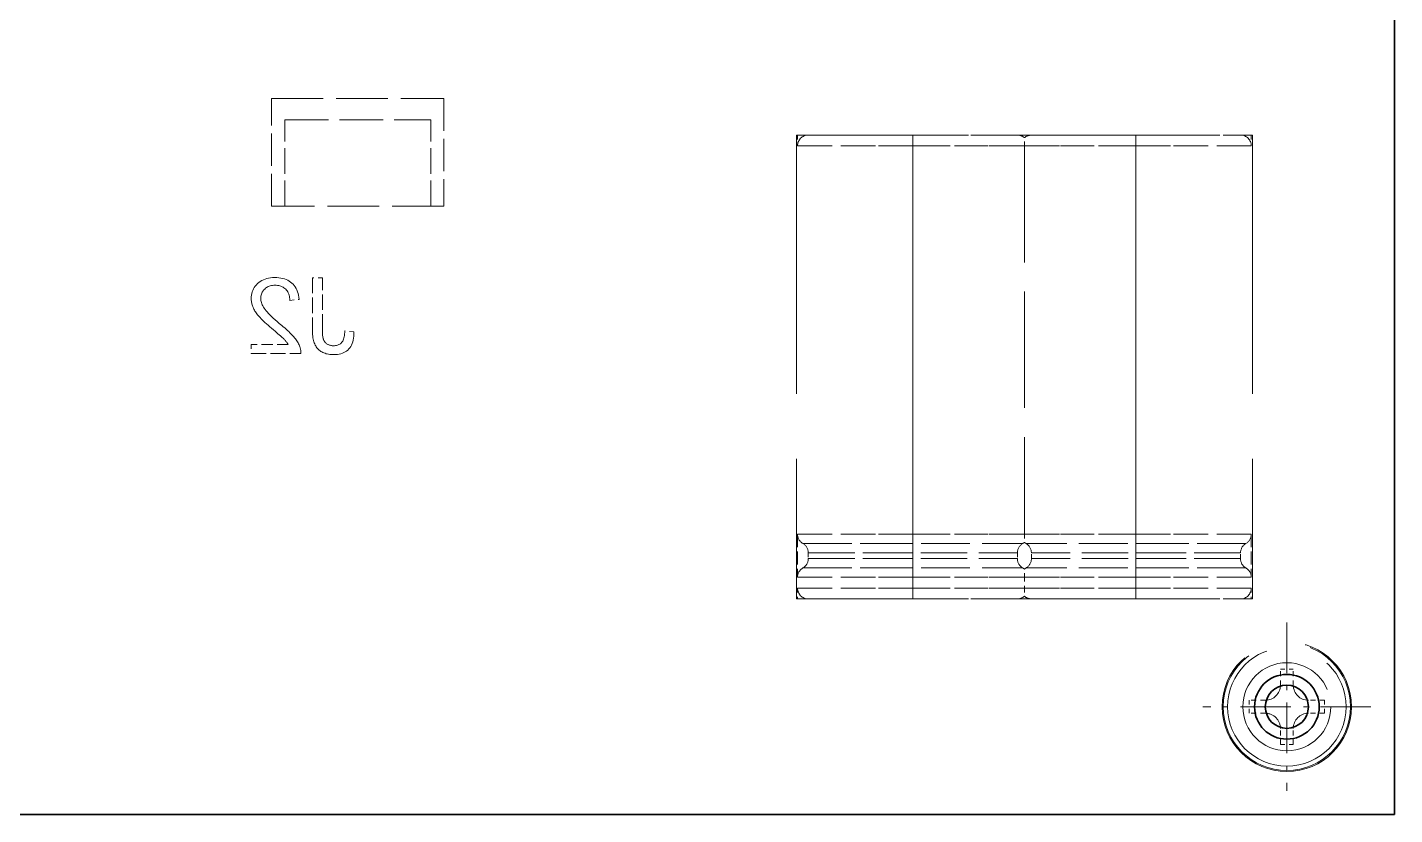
# Model space of a CAD drawing. Extents: x 23 to 417, y 3 to 294.
# Drawn here: x 279.12 to 310.83, y 100.44 to 118.68 of the extents above; entities that cross this region are included whole.
import ezdxf

# ---------------------------------------------------------------- set-up
doc = ezdxf.new("R2010")
doc.units = 0
doc.linetypes.add('DASHDOT', pattern=[18.5, 12, -3, 0.5, -3])
doc.linetypes.add('DASHED', pattern=[15, 12, -3])
doc.layers.get('0').update_dxf_attribs({"lineweight": 13})

# ---------------------------------------------------------------- blocks, each defined once
blk = doc.blocks.new('BLOCK3504')
at = {"color": 7, "linetype": 'DASHDOT', "lineweight": 13, "ltscale": 0.195}
for p, q in [((76, -41.3), (76, -49.1)), ((79.9, -45.2), (72.1, -45.2))]:
    blk.add_line(p, q, dxfattribs=at)
blk = doc.blocks.new('BLOCK3528')
at = {"color": 7, "lineweight": 35}
for q in [(81, 48.3), (-81, -50.2)]:
    blk.add_line((81, -50.2), q, dxfattribs=at)
at = {"color": 7, "linetype": 'DASHED', "lineweight": 13, "ltscale": 0.125}
for p, q in [((28.9, -22), (28.9, -17)), ((36.9, -17), (36.9, -22))]:
    blk.add_line(p, q, dxfattribs=at)
at = {"color": 7, "linetype": 'DASHED', "lineweight": 13, "ltscale": 0.2}
for p, q in [((28.9, -17), (36.9, -17)), ((36.9, -22), (28.9, -22))]:
    blk.add_line(p, q, dxfattribs=at)
at = {"color": 7, "linetype": 'DASHED', "lineweight": 13, "ltscale": 0.1}
for p, q in [((29.513, -22), (29.513, -18)), ((36.287, -22), (36.287, -18))]:
    blk.add_line(p, q, dxfattribs=at)
at = {"color": 7, "linetype": 'DASHED', "lineweight": 13, "ltscale": 0.169341}
blk.add_line((29.513, -18), (36.287, -18), dxfattribs=at)
at = {"color": 7, "linetype": 'DASHED', "lineweight": 13, "ltscale": 0.135}
for p, q in [((53.25, -18.7), (58.65, -18.7)), ((69, -18.7), (74.4, -18.7)), ((53.25, -40.2), (58.65, -40.2)), ((69, -40.2), (74.4, -40.2))]:
    blk.add_line(p, q, dxfattribs=at)
at = {"color": 7, "linetype": 'DASHED', "lineweight": 13}
for p, q in [((53.25, -18.7), (53.25, -40.2)), ((58.65, -40.2), (58.65, -18.7)), ((58.65, -40.2), (58.65, -18.7)), ((69, -40.2), (69, -18.7)), ((69, -40.2), (69, -18.7)), ((74.4, -18.7), (74.4, -40.2))]:
    blk.add_line(p, q, dxfattribs=at)
at = {"color": 7, "linetype": 'DASHED', "lineweight": 13, "ltscale": 0.0125}
for p, q in [((53.3, -18.7), (53.3, -19.2)), ((58.65, -19.2), (58.65, -18.7)), ((58.65, -19.2), (58.65, -18.7)), ((69, -19.2), (69, -18.7)), ((69, -19.2), (69, -18.7)), ((74.35, -18.7), (74.35, -19.2)), ((58.65, -39.7), (58.65, -39.2)), ((58.65, -39.7), (58.65, -39.2)), ((63.825, -39.2), (63.825, -39.7)), ((63.825, -39.2), (63.825, -39.7)), ((69, -39.7), (69, -39.2)), ((69, -39.7), (69, -39.2)), ((53.3, -39.7), (53.3, -40.2)), ((58.65, -40.2), (58.65, -39.7)), ((58.65, -40.2), (58.65, -39.7)), ((69, -40.2), (69, -39.7)), ((69, -40.2), (69, -39.7)), ((74.35, -39.7), (74.35, -40.2))]:
    blk.add_line(p, q, dxfattribs=at)
at = {"color": 7, "linetype": 'DASHED', "lineweight": 13, "ltscale": 0.06312}
for p, q in [((56.325, -18.7), (53.8, -18.7)), ((73.85, -18.7), (71.325, -18.7)), ((56.325, -40.2), (53.8, -40.2)), ((73.85, -40.2), (71.325, -40.2))]:
    blk.add_line(p, q, dxfattribs=at)
at = {"color": 7, "linetype": 'DASHED', "lineweight": 13, "ltscale": 0.17938}
for p, q in [((63.5, -18.7), (56.325, -18.7)), ((71.325, -18.7), (64.15, -18.7)), ((53.8, -38.066), (60.975, -38.066)), ((53.8, -38.334), (60.975, -38.334)), ((56.325, -38.066), (63.5, -38.066)), ((56.325, -38.334), (63.5, -38.334)), ((71.325, -38.066), (64.15, -38.066)), ((71.325, -38.334), (64.15, -38.334)), ((73.85, -38.066), (66.675, -38.066)), ((73.85, -38.334), (66.675, -38.334)), ((63.5, -40.2), (56.325, -40.2)), ((71.325, -40.2), (64.15, -40.2))]:
    blk.add_line(p, q, dxfattribs=at)
at = {"color": 7, "linetype": 'DASHED', "lineweight": 13, "ltscale": 0.25875}
for p, q in [((69, -18.7), (58.65, -18.7)), ((69, -40.2), (58.65, -40.2))]:
    blk.add_line(p, q, dxfattribs=at)
at = {"color": 7, "linetype": 'DASHED', "lineweight": 13, "ltscale": 0.009498}
for p, q in [((63.825, -19.2), (63.825, -18.82)), ((63.825, -37.2), (63.825, -37.58)), ((63.825, -39.2), (63.825, -38.82)), ((63.825, -39.7), (63.825, -40.08))]:
    blk.add_line(p, q, dxfattribs=at)
at = {"color": 7, "linetype": 'DASHED', "lineweight": 13, "ltscale": 0.13375}
for p, q in [((53.3, -19.2), (58.65, -19.2)), ((74.35, -19.2), (69, -19.2)), ((53.3, -37.2), (58.65, -37.2)), ((74.35, -37.2), (69, -37.2)), ((53.3, -39.2), (58.65, -39.2)), ((74.35, -39.2), (69, -39.2)), ((53.3, -39.7), (58.65, -39.7)), ((74.35, -39.7), (69, -39.7))]:
    blk.add_line(p, q, dxfattribs=at)
at = {"color": 7, "linetype": 'DASHED', "lineweight": 13, "ltscale": 0.064123}
for p, q in [((56.085, -19.2), (58.65, -19.2)), ((58.65, -19.2), (61.215, -19.2)), ((69, -19.2), (66.435, -19.2)), ((71.565, -19.2), (69, -19.2)), ((56.085, -37.2), (58.65, -37.2)), ((58.65, -37.2), (61.215, -37.2)), ((69, -37.2), (66.435, -37.2)), ((71.565, -37.2), (69, -37.2)), ((56.085, -39.2), (58.65, -39.2)), ((58.65, -39.2), (61.215, -39.2)), ((69, -39.2), (66.435, -39.2)), ((71.565, -39.2), (69, -39.2)), ((56.085, -39.7), (58.65, -39.7)), ((58.65, -39.7), (61.215, -39.7)), ((69, -39.7), (66.435, -39.7)), ((71.565, -39.7), (69, -39.7))]:
    blk.add_line(p, q, dxfattribs=at)
at = {"color": 7, "linetype": 'DASHED', "lineweight": 13, "ltscale": 0.45}
for p, q in [((58.65, -37.2), (58.65, -19.2)), ((58.65, -37.2), (58.65, -19.2)), ((63.825, -19.2), (63.825, -37.2)), ((63.825, -19.2), (63.825, -37.2)), ((69, -37.2), (69, -19.2)), ((69, -37.2), (69, -19.2))]:
    blk.add_line(p, q, dxfattribs=at)
at = {"color": 7, "linetype": 'DASHED', "lineweight": 13, "ltscale": 0.129375}
for p, q in [((58.65, -19.2), (63.825, -19.2)), ((69, -19.2), (63.825, -19.2)), ((58.65, -37.2), (63.825, -37.2)), ((69, -37.2), (63.825, -37.2)), ((58.65, -39.2), (63.825, -39.2)), ((69, -39.2), (63.825, -39.2)), ((58.65, -39.7), (63.825, -39.7)), ((69, -39.7), (63.825, -39.7))]:
    blk.add_line(p, q, dxfattribs=at)
at = {"color": 7, "linetype": 'DASHED', "lineweight": 13, "ltscale": 0.065252}
for p, q in [((61.215, -19.2), (63.825, -19.2)), ((66.435, -19.2), (63.825, -19.2)), ((61.215, -37.2), (63.825, -37.2)), ((66.435, -37.2), (63.825, -37.2)), ((61.215, -39.2), (63.825, -39.2)), ((66.435, -39.2), (63.825, -39.2)), ((61.215, -39.7), (63.825, -39.7)), ((66.435, -39.7), (63.825, -39.7))]:
    blk.add_line(p, q, dxfattribs=at)
at = {"color": 7, "linetype": 'DASHED', "lineweight": 13, "ltscale": 0.002141}
blk.add_line((28.682, -25.349), (28.6, -25.374), dxfattribs=at)
at = {"color": 7, "linetype": 'DASHED', "lineweight": 13, "ltscale": 0.002206}
blk.add_line((28.768, -25.33), (28.682, -25.349), dxfattribs=at)
at = {"color": 7, "linetype": 'DASHED', "lineweight": 13, "ltscale": 0.002283}
blk.add_line((28.858, -25.316), (28.768, -25.33), dxfattribs=at)
at = {"color": 7, "linetype": 'DASHED', "lineweight": 13, "ltscale": 0.002371}
blk.add_line((28.953, -25.307), (28.858, -25.316), dxfattribs=at)
at = {"color": 7, "linetype": 'DASHED', "lineweight": 13, "ltscale": 0.002467}
blk.add_line((29.051, -25.304), (28.953, -25.307), dxfattribs=at)
at = {"color": 7, "linetype": 'DASHED', "lineweight": 13, "ltscale": 0.002445}
blk.add_line((29.149, -25.307), (29.051, -25.304), dxfattribs=at)
at = {"color": 7, "linetype": 'DASHED', "lineweight": 13, "ltscale": 0.002351}
blk.add_line((29.243, -25.315), (29.149, -25.307), dxfattribs=at)
at = {"color": 7, "linetype": 'DASHED', "lineweight": 13, "ltscale": 0.002264}
blk.add_line((29.333, -25.328), (29.243, -25.315), dxfattribs=at)
at = {"color": 7, "linetype": 'DASHED', "lineweight": 13, "ltscale": 0.002188}
blk.add_line((29.418, -25.346), (29.333, -25.328), dxfattribs=at)
at = {"color": 7, "linetype": 'DASHED', "lineweight": 13, "ltscale": 0.00212}
blk.add_line((29.5, -25.369), (29.418, -25.346), dxfattribs=at)
at = {"color": 7, "linetype": 'DASHED', "lineweight": 13, "ltscale": 0.002064}
for p, q in [((29.577, -25.398), (29.5, -25.369)), ((29.64, -27.754), (29.579, -27.699))]:
    blk.add_line(p, q, dxfattribs=at)
at = {"color": 7, "linetype": 'DASHED', "lineweight": 13, "ltscale": 0.011579}
blk.add_line((31.26, -25.319), (30.797, -25.319), dxfattribs=at)
at = {"color": 7, "linetype": 'DASHED', "lineweight": 13, "ltscale": 0.059626}
blk.add_line((30.797, -25.319), (30.797, -27.704), dxfattribs=at)
at = {"color": 7, "linetype": 'DASHED', "lineweight": 13, "ltscale": 0.060283}
blk.add_line((31.26, -27.73), (31.26, -25.319), dxfattribs=at)
at = {"color": 7, "linetype": 'DASHED', "lineweight": 13, "ltscale": 0.001902}
blk.add_line((28.007, -25.967), (27.987, -26.04), dxfattribs=at)
at = {"color": 7, "linetype": 'DASHED', "lineweight": 13, "ltscale": 0.001884}
blk.add_line((28.034, -25.897), (28.007, -25.967), dxfattribs=at)
at = {"color": 7, "linetype": 'DASHED', "lineweight": 13, "ltscale": 0.00188}
for p, q in [((28.066, -25.829), (28.034, -25.897)), ((28.422, -27.213), (28.475, -27.266)), ((32.573, -28.497), (32.61, -28.431))]:
    blk.add_line(p, q, dxfattribs=at)
at = {"color": 7, "linetype": 'DASHED', "lineweight": 13, "ltscale": 0.001889}
blk.add_line((28.104, -25.763), (28.066, -25.829), dxfattribs=at)
at = {"color": 7, "linetype": 'DASHED', "lineweight": 13, "ltscale": 0.001913}
for p, q in [((28.148, -25.701), (28.104, -25.763)), ((32.114, -28.836), (32.187, -28.812))]:
    blk.add_line(p, q, dxfattribs=at)
at = {"color": 7, "linetype": 'DASHED', "lineweight": 13, "ltscale": 0.001949}
blk.add_line((28.198, -25.641), (28.148, -25.701), dxfattribs=at)
at = {"color": 7, "linetype": 'DASHED', "lineweight": 13, "ltscale": 0.001998}
blk.add_line((28.254, -25.584), (28.198, -25.641), dxfattribs=at)
at = {"color": 7, "linetype": 'DASHED', "lineweight": 13, "ltscale": 0.002018}
blk.add_line((28.315, -25.531), (28.254, -25.584), dxfattribs=at)
at = {"color": 7, "linetype": 'DASHED', "lineweight": 13, "ltscale": 0.002013}
for p, q in [((28.38, -25.483), (28.315, -25.531)), ((32.641, -28.36), (32.667, -28.284))]:
    blk.add_line(p, q, dxfattribs=at)
at = {"color": 7, "linetype": 'DASHED', "lineweight": 13, "ltscale": 0.002023}
blk.add_line((28.449, -25.441), (28.38, -25.483), dxfattribs=at)
at = {"color": 7, "linetype": 'DASHED', "lineweight": 13, "ltscale": 0.001171}
blk.add_line((28.448, -26.031), (28.468, -25.989), dxfattribs=at)
at = {"color": 7, "linetype": 'DASHED', "lineweight": 13, "ltscale": 0.002048}
blk.add_line((28.523, -25.405), (28.449, -25.441), dxfattribs=at)
at = {"color": 7, "linetype": 'DASHED', "lineweight": 13, "ltscale": 0.001178}
blk.add_line((28.468, -25.989), (28.492, -25.948), dxfattribs=at)
at = {"color": 7, "linetype": 'DASHED', "lineweight": 13, "ltscale": 0.001193}
blk.add_line((28.492, -25.948), (28.519, -25.909), dxfattribs=at)
at = {"color": 7, "linetype": 'DASHED', "lineweight": 13, "ltscale": 0.001217}
blk.add_line((28.519, -25.909), (28.55, -25.872), dxfattribs=at)
at = {"color": 7, "linetype": 'DASHED', "lineweight": 13, "ltscale": 0.002087}
blk.add_line((28.6, -25.374), (28.523, -25.405), dxfattribs=at)
at = {"color": 7, "linetype": 'DASHED', "lineweight": 13, "ltscale": 0.001248}
blk.add_line((28.55, -25.872), (28.585, -25.836), dxfattribs=at)
at = {"color": 7, "linetype": 'DASHED', "lineweight": 13, "ltscale": 0.001257}
blk.add_line((28.585, -25.836), (28.622, -25.802), dxfattribs=at)
at = {"color": 7, "linetype": 'DASHED', "lineweight": 13, "ltscale": 0.001245}
blk.add_line((28.622, -25.802), (28.662, -25.772), dxfattribs=at)
at = {"color": 7, "linetype": 'DASHED', "lineweight": 13, "ltscale": 0.001241}
blk.add_line((28.662, -25.772), (28.704, -25.746), dxfattribs=at)
at = {"color": 7, "linetype": 'DASHED', "lineweight": 13, "ltscale": 0.001246}
blk.add_line((28.704, -25.746), (28.749, -25.723), dxfattribs=at)
at = {"color": 7, "linetype": 'DASHED', "lineweight": 13, "ltscale": 0.001259}
blk.add_line((28.749, -25.723), (28.795, -25.704), dxfattribs=at)
at = {"color": 7, "linetype": 'DASHED', "lineweight": 13, "ltscale": 0.001281}
blk.add_line((28.795, -25.704), (28.844, -25.688), dxfattribs=at)
at = {"color": 7, "linetype": 'DASHED', "lineweight": 13, "ltscale": 0.00131}
blk.add_line((28.844, -25.688), (28.895, -25.676), dxfattribs=at)
at = {"color": 7, "linetype": 'DASHED', "lineweight": 13, "ltscale": 0.001348}
blk.add_line((28.895, -25.676), (28.948, -25.667), dxfattribs=at)
at = {"color": 7, "linetype": 'DASHED', "lineweight": 13, "ltscale": 0.001391}
blk.add_line((28.948, -25.667), (29.003, -25.662), dxfattribs=at)
at = {"color": 7, "linetype": 'DASHED', "lineweight": 13, "ltscale": 0.001441}
blk.add_line((29.003, -25.662), (29.061, -25.66), dxfattribs=at)
at = {"color": 7, "linetype": 'DASHED', "lineweight": 13, "ltscale": 0.001521}
blk.add_line((29.061, -25.66), (29.122, -25.662), dxfattribs=at)
at = {"color": 7, "linetype": 'DASHED', "lineweight": 13, "ltscale": 0.001465}
blk.add_line((29.122, -25.662), (29.18, -25.668), dxfattribs=at)
at = {"color": 7, "linetype": 'DASHED', "lineweight": 13, "ltscale": 0.001416}
blk.add_line((29.18, -25.668), (29.236, -25.677), dxfattribs=at)
at = {"color": 7, "linetype": 'DASHED', "lineweight": 13, "ltscale": 0.001374}
for p, q in [((29.236, -25.677), (29.289, -25.69)), ((30.104, -28.286), (30.075, -28.239))]:
    blk.add_line(p, q, dxfattribs=at)
at = {"color": 7, "linetype": 'DASHED', "lineweight": 13, "ltscale": 0.00134}
blk.add_line((29.289, -25.69), (29.34, -25.707), dxfattribs=at)
at = {"color": 7, "linetype": 'DASHED', "lineweight": 13, "ltscale": 0.001314}
blk.add_line((29.34, -25.707), (29.389, -25.727), dxfattribs=at)
at = {"color": 7, "linetype": 'DASHED', "lineweight": 13, "ltscale": 0.001298}
blk.add_line((29.389, -25.727), (29.435, -25.751), dxfattribs=at)
at = {"color": 7, "linetype": 'DASHED', "lineweight": 13, "ltscale": 0.001292}
blk.add_line((29.435, -25.751), (29.478, -25.779), dxfattribs=at)
at = {"color": 7, "linetype": 'DASHED', "lineweight": 13, "ltscale": 0.001294}
blk.add_line((29.478, -25.779), (29.519, -25.811), dxfattribs=at)
at = {"color": 7, "linetype": 'DASHED', "lineweight": 13, "ltscale": 0.001307}
for p, q in [((29.519, -25.811), (29.558, -25.846)), ((29.593, -25.885), (29.625, -25.927))]:
    blk.add_line(p, q, dxfattribs=at)
at = {"color": 7, "linetype": 'DASHED', "lineweight": 13, "ltscale": 0.001311}
blk.add_line((29.558, -25.846), (29.593, -25.885), dxfattribs=at)
at = {"color": 7, "linetype": 'DASHED', "lineweight": 13, "ltscale": 0.002019}
blk.add_line((29.651, -25.431), (29.577, -25.398), dxfattribs=at)
at = {"color": 7, "linetype": 'DASHED', "lineweight": 13, "ltscale": 0.001313}
blk.add_line((29.625, -25.927), (29.653, -25.971), dxfattribs=at)
at = {"color": 7, "linetype": 'DASHED', "lineweight": 13, "ltscale": 0.001988}
blk.add_line((29.72, -25.47), (29.651, -25.431), dxfattribs=at)
at = {"color": 7, "linetype": 'DASHED', "lineweight": 13, "ltscale": 0.00133}
blk.add_line((29.653, -25.971), (29.677, -26.018), dxfattribs=at)
at = {"color": 7, "linetype": 'DASHED', "lineweight": 13, "ltscale": 0.001969}
blk.add_line((29.785, -25.514), (29.72, -25.47), dxfattribs=at)
at = {"color": 7, "linetype": 'DASHED', "lineweight": 13, "ltscale": 0.001964}
blk.add_line((29.846, -25.563), (29.785, -25.514), dxfattribs=at)
at = {"color": 7, "linetype": 'DASHED', "lineweight": 13, "ltscale": 0.00196}
blk.add_line((29.903, -25.618), (29.846, -25.563), dxfattribs=at)
at = {"color": 7, "linetype": 'DASHED', "lineweight": 13, "ltscale": 0.001959}
blk.add_line((29.955, -25.677), (29.903, -25.618), dxfattribs=at)
at = {"color": 7, "linetype": 'DASHED', "lineweight": 13, "ltscale": 0.001971}
blk.add_line((30.001, -25.74), (29.955, -25.677), dxfattribs=at)
at = {"color": 7, "linetype": 'DASHED', "lineweight": 13, "ltscale": 0.002}
blk.add_line((30.043, -25.808), (30.001, -25.74), dxfattribs=at)
at = {"color": 7, "linetype": 'DASHED', "lineweight": 13, "ltscale": 0.002042}
blk.add_line((30.08, -25.881), (30.043, -25.808), dxfattribs=at)
at = {"color": 7, "linetype": 'DASHED', "lineweight": 13, "ltscale": 0.002097}
blk.add_line((30.111, -25.959), (30.08, -25.881), dxfattribs=at)
at = {"color": 7, "linetype": 'DASHED', "lineweight": 13, "ltscale": 0.002164}
blk.add_line((30.138, -26.041), (30.111, -25.959), dxfattribs=at)
at = {"color": 7, "linetype": 'DASHED', "lineweight": 13, "ltscale": 0.002033}
blk.add_line((27.963, -26.195), (27.96, -26.276), dxfattribs=at)
at = {"color": 7, "linetype": 'DASHED', "lineweight": 13, "ltscale": 0.001049}
for p, q in [((27.96, -26.276), (27.961, -26.318)), ((27.968, -26.402), (27.974, -26.443))]:
    blk.add_line(p, q, dxfattribs=at)
at = {"color": 7, "linetype": 'DASHED', "lineweight": 13, "ltscale": 0.001047}
for p, q in [((27.961, -26.318), (27.964, -26.36)), ((27.964, -26.36), (27.968, -26.402))]:
    blk.add_line(p, q, dxfattribs=at)
at = {"color": 7, "linetype": 'DASHED', "lineweight": 13, "ltscale": 0.001977}
blk.add_line((27.972, -26.116), (27.963, -26.195), dxfattribs=at)
at = {"color": 7, "linetype": 'DASHED', "lineweight": 13, "ltscale": 0.001933}
blk.add_line((27.987, -26.04), (27.972, -26.116), dxfattribs=at)
at = {"color": 7, "linetype": 'DASHED', "lineweight": 13, "ltscale": 0.001052}
blk.add_line((27.974, -26.443), (27.982, -26.484), dxfattribs=at)
at = {"color": 7, "linetype": 'DASHED', "lineweight": 13, "ltscale": 0.001058}
blk.add_line((27.982, -26.484), (27.991, -26.526), dxfattribs=at)
at = {"color": 7, "linetype": 'DASHED', "lineweight": 13, "ltscale": 0.001064}
blk.add_line((27.991, -26.526), (28.002, -26.567), dxfattribs=at)
at = {"color": 7, "linetype": 'DASHED', "lineweight": 13, "ltscale": 0.001073}
blk.add_line((28.002, -26.567), (28.015, -26.608), dxfattribs=at)
at = {"color": 7, "linetype": 'DASHED', "lineweight": 13, "ltscale": 0.001083}
blk.add_line((28.015, -26.608), (28.03, -26.649), dxfattribs=at)
at = {"color": 7, "linetype": 'DASHED', "lineweight": 13, "ltscale": 0.001258}
blk.add_line((28.402, -26.267), (28.404, -26.216), dxfattribs=at)
at = {"color": 7, "linetype": 'DASHED', "lineweight": 13, "ltscale": 0.001226}
blk.add_line((28.404, -26.316), (28.402, -26.267), dxfattribs=at)
at = {"color": 7, "linetype": 'DASHED', "lineweight": 13, "ltscale": 0.001225}
for p, q in [((28.404, -26.216), (28.409, -26.168)), ((28.108, -26.813), (28.133, -26.855))]:
    blk.add_line(p, q, dxfattribs=at)
at = {"color": 7, "linetype": 'DASHED', "lineweight": 13, "ltscale": 0.001249}
blk.add_line((28.41, -26.365), (28.404, -26.316), dxfattribs=at)
at = {"color": 7, "linetype": 'DASHED', "lineweight": 13, "ltscale": 0.001199}
blk.add_line((28.409, -26.168), (28.418, -26.121), dxfattribs=at)
at = {"color": 7, "linetype": 'DASHED', "lineweight": 13, "ltscale": 0.00128}
blk.add_line((28.42, -26.415), (28.41, -26.365), dxfattribs=at)
at = {"color": 7, "linetype": 'DASHED', "lineweight": 13, "ltscale": 0.001182}
blk.add_line((28.418, -26.121), (28.431, -26.075), dxfattribs=at)
at = {"color": 7, "linetype": 'DASHED', "lineweight": 13, "ltscale": 0.001318}
blk.add_line((28.434, -26.466), (28.42, -26.415), dxfattribs=at)
at = {"color": 7, "linetype": 'DASHED', "lineweight": 13, "ltscale": 0.001172}
blk.add_line((28.431, -26.075), (28.448, -26.031), dxfattribs=at)
at = {"color": 7, "linetype": 'DASHED', "lineweight": 13, "ltscale": 0.001361}
blk.add_line((28.452, -26.518), (28.434, -26.466), dxfattribs=at)
at = {"color": 7, "linetype": 'DASHED', "lineweight": 13, "ltscale": 0.001412}
blk.add_line((28.474, -26.57), (28.452, -26.518), dxfattribs=at)
at = {"color": 7, "linetype": 'DASHED', "lineweight": 13, "ltscale": 0.001468}
blk.add_line((28.5, -26.622), (28.474, -26.57), dxfattribs=at)
at = {"color": 7, "linetype": 'DASHED', "lineweight": 13, "ltscale": 0.001527}
blk.add_line((28.53, -26.675), (28.5, -26.622), dxfattribs=at)
at = {"color": 7, "linetype": 'DASHED', "lineweight": 13, "ltscale": 0.001356}
for p, q in [((29.677, -26.018), (29.698, -26.068)), ((31.385, -28.816), (31.437, -28.833))]:
    blk.add_line(p, q, dxfattribs=at)
at = {"color": 7, "linetype": 'DASHED', "lineweight": 13, "ltscale": 0.001392}
blk.add_line((29.698, -26.068), (29.715, -26.121), dxfattribs=at)
at = {"color": 7, "linetype": 'DASHED', "lineweight": 13, "ltscale": 0.001436}
blk.add_line((29.715, -26.121), (29.728, -26.177), dxfattribs=at)
at = {"color": 7, "linetype": 'DASHED', "lineweight": 13, "ltscale": 0.001488}
blk.add_line((29.728, -26.177), (29.738, -26.236), dxfattribs=at)
at = {"color": 7, "linetype": 'DASHED', "lineweight": 13, "ltscale": 0.001547}
blk.add_line((29.738, -26.236), (29.744, -26.298), dxfattribs=at)
at = {"color": 7, "linetype": 'DASHED', "lineweight": 13, "ltscale": 0.001613}
blk.add_line((29.744, -26.298), (29.746, -26.362), dxfattribs=at)
at = {"color": 7, "linetype": 'DASHED', "lineweight": 13, "ltscale": 0.0111}
blk.add_line((29.746, -26.362), (30.188, -26.317), dxfattribs=at)
at = {"color": 7, "linetype": 'DASHED', "lineweight": 13, "ltscale": 0.002243}
blk.add_line((30.16, -26.128), (30.138, -26.041), dxfattribs=at)
at = {"color": 7, "linetype": 'DASHED', "lineweight": 13, "ltscale": 0.002332}
blk.add_line((30.176, -26.22), (30.16, -26.128), dxfattribs=at)
at = {"color": 7, "linetype": 'DASHED', "lineweight": 13, "ltscale": 0.00243}
blk.add_line((30.188, -26.317), (30.176, -26.22), dxfattribs=at)
at = {"color": 7, "linetype": 'DASHED', "lineweight": 13, "ltscale": 0.001095}
blk.add_line((28.03, -26.649), (28.046, -26.689), dxfattribs=at)
at = {"color": 7, "linetype": 'DASHED', "lineweight": 13, "ltscale": 0.001118}
blk.add_line((28.046, -26.689), (28.065, -26.73), dxfattribs=at)
at = {"color": 7, "linetype": 'DASHED', "lineweight": 13, "ltscale": 0.001152}
blk.add_line((28.065, -26.73), (28.085, -26.771), dxfattribs=at)
at = {"color": 7, "linetype": 'DASHED', "lineweight": 13, "ltscale": 0.001188}
blk.add_line((28.085, -26.771), (28.108, -26.813), dxfattribs=at)
at = {"color": 7, "linetype": 'DASHED', "lineweight": 13, "ltscale": 0.001265}
for p, q in [((28.133, -26.855), (28.161, -26.897)), ((30.95, -28.476), (30.978, -28.519))]:
    blk.add_line(p, q, dxfattribs=at)
at = {"color": 7, "linetype": 'DASHED', "lineweight": 13, "ltscale": 0.001305}
blk.add_line((28.161, -26.897), (28.19, -26.94), dxfattribs=at)
at = {"color": 7, "linetype": 'DASHED', "lineweight": 13, "ltscale": 0.001346}
blk.add_line((28.19, -26.94), (28.222, -26.984), dxfattribs=at)
at = {"color": 7, "linetype": 'DASHED', "lineweight": 13, "ltscale": 0.00139}
blk.add_line((28.222, -26.984), (28.256, -27.028), dxfattribs=at)
at = {"color": 7, "linetype": 'DASHED', "lineweight": 13, "ltscale": 0.001433}
blk.add_line((28.256, -27.028), (28.293, -27.072), dxfattribs=at)
at = {"color": 7, "linetype": 'DASHED', "lineweight": 13, "ltscale": 0.001478}
for p, q in [((28.293, -27.072), (28.332, -27.117)), ((32.271, -28.049), (32.257, -28.106))]:
    blk.add_line(p, q, dxfattribs=at)
at = {"color": 7, "linetype": 'DASHED', "lineweight": 13, "ltscale": 0.001576}
blk.add_line((28.332, -27.117), (28.374, -27.163), dxfattribs=at)
at = {"color": 7, "linetype": 'DASHED', "lineweight": 13, "ltscale": 0.001727}
blk.add_line((28.374, -27.163), (28.422, -27.213), dxfattribs=at)
at = {"color": 7, "linetype": 'DASHED', "lineweight": 13, "ltscale": 0.002032}
blk.add_line((28.475, -27.266), (28.533, -27.323), dxfattribs=at)
at = {"color": 7, "linetype": 'DASHED', "lineweight": 13, "ltscale": 0.001592}
blk.add_line((28.564, -26.729), (28.53, -26.675), dxfattribs=at)
at = {"color": 7, "linetype": 'DASHED', "lineweight": 13, "ltscale": 0.00166}
blk.add_line((28.603, -26.783), (28.564, -26.729), dxfattribs=at)
at = {"color": 7, "linetype": 'DASHED', "lineweight": 13, "ltscale": 0.00179}
blk.add_line((28.646, -26.84), (28.603, -26.783), dxfattribs=at)
at = {"color": 7, "linetype": 'DASHED', "lineweight": 13, "ltscale": 0.001982}
blk.add_line((28.698, -26.901), (28.646, -26.84), dxfattribs=at)
at = {"color": 7, "linetype": 'DASHED', "lineweight": 13, "ltscale": 0.002177}
blk.add_line((28.756, -26.965), (28.698, -26.901), dxfattribs=at)
at = {"color": 7, "linetype": 'DASHED', "lineweight": 13, "ltscale": 0.002375}
blk.add_line((28.822, -27.033), (28.756, -26.965), dxfattribs=at)
at = {"color": 7, "linetype": 'DASHED', "lineweight": 13, "ltscale": 0.002574}
blk.add_line((28.896, -27.105), (28.822, -27.033), dxfattribs=at)
at = {"color": 7, "linetype": 'DASHED', "lineweight": 13, "ltscale": 0.002775}
blk.add_line((28.976, -27.182), (28.896, -27.105), dxfattribs=at)
at = {"color": 7, "linetype": 'DASHED', "lineweight": 13, "ltscale": 0.002977}
blk.add_line((29.065, -27.262), (28.976, -27.182), dxfattribs=at)
at = {"color": 7, "linetype": 'DASHED', "lineweight": 13, "ltscale": 0.003179}
blk.add_line((29.16, -27.345), (29.065, -27.262), dxfattribs=at)
at = {"color": 7, "linetype": 'DASHED', "lineweight": 13, "ltscale": 0.002185}
blk.add_line((28.533, -27.323), (28.597, -27.383), dxfattribs=at)
at = {"color": 7, "linetype": 'DASHED', "lineweight": 13, "ltscale": 0.002338}
blk.add_line((28.597, -27.383), (28.666, -27.446), dxfattribs=at)
at = {"color": 7, "linetype": 'DASHED', "lineweight": 13, "ltscale": 0.002492}
blk.add_line((28.666, -27.446), (28.74, -27.513), dxfattribs=at)
at = {"color": 7, "linetype": 'DASHED', "lineweight": 13, "ltscale": 0.002646}
blk.add_line((28.74, -27.513), (28.819, -27.583), dxfattribs=at)
at = {"color": 7, "linetype": 'DASHED', "lineweight": 13, "ltscale": 0.0028}
blk.add_line((28.819, -27.583), (28.904, -27.656), dxfattribs=at)
at = {"color": 7, "linetype": 'DASHED', "lineweight": 13, "ltscale": 0.002955}
blk.add_line((28.904, -27.656), (28.994, -27.732), dxfattribs=at)
at = {"color": 7, "linetype": 'DASHED', "lineweight": 13, "ltscale": 0.002438}
blk.add_line((28.994, -27.732), (29.069, -27.795), dxfattribs=at)
at = {"color": 7, "linetype": 'DASHED', "lineweight": 13, "ltscale": 0.002265}
blk.add_line((29.069, -27.795), (29.138, -27.854), dxfattribs=at)
at = {"color": 7, "linetype": 'DASHED', "lineweight": 13, "ltscale": 0.002092}
blk.add_line((29.138, -27.854), (29.201, -27.908), dxfattribs=at)
at = {"color": 7, "linetype": 'DASHED', "lineweight": 13, "ltscale": 0.003383}
blk.add_line((29.263, -27.433), (29.16, -27.345), dxfattribs=at)
at = {"color": 7, "linetype": 'DASHED', "lineweight": 13, "ltscale": 0.003587}
blk.add_line((29.374, -27.525), (29.263, -27.433), dxfattribs=at)
at = {"color": 7, "linetype": 'DASHED', "lineweight": 13, "ltscale": 0.002331}
blk.add_line((29.446, -27.584), (29.374, -27.525), dxfattribs=at)
at = {"color": 7, "linetype": 'DASHED', "lineweight": 13, "ltscale": 0.002241}
blk.add_line((29.514, -27.642), (29.446, -27.584), dxfattribs=at)
at = {"color": 7, "linetype": 'DASHED', "lineweight": 13, "ltscale": 0.002152}
blk.add_line((29.579, -27.699), (29.514, -27.642), dxfattribs=at)
at = {"color": 7, "linetype": 'DASHED', "lineweight": 13, "ltscale": 0.001976}
blk.add_line((29.698, -27.808), (29.64, -27.754), dxfattribs=at)
at = {"color": 7, "linetype": 'DASHED', "lineweight": 13, "ltscale": 0.001888}
blk.add_line((29.753, -27.86), (29.698, -27.808), dxfattribs=at)
at = {"color": 7, "linetype": 'DASHED', "lineweight": 13, "ltscale": 0.001801}
blk.add_line((29.804, -27.911), (29.753, -27.86), dxfattribs=at)
at = {"color": 7, "linetype": 'DASHED', "lineweight": 13, "ltscale": 0.002147}
blk.add_line((30.797, -27.704), (30.798, -27.79), dxfattribs=at)
at = {"color": 7, "linetype": 'DASHED', "lineweight": 13, "ltscale": 0.00205}
blk.add_line((30.798, -27.79), (30.801, -27.872), dxfattribs=at)
at = {"color": 7, "linetype": 'DASHED', "lineweight": 13, "ltscale": 0.001953}
blk.add_line((30.801, -27.872), (30.806, -27.95), dxfattribs=at)
at = {"color": 7, "linetype": 'DASHED', "lineweight": 13, "ltscale": 0.001463}
blk.add_line((31.26, -27.789), (31.26, -27.73), dxfattribs=at)
at = {"color": 7, "linetype": 'DASHED', "lineweight": 13, "ltscale": 0.001382}
blk.add_line((31.262, -27.844), (31.26, -27.789), dxfattribs=at)
at = {"color": 7, "linetype": 'DASHED', "lineweight": 13, "ltscale": 0.001301}
blk.add_line((31.264, -27.896), (31.262, -27.844), dxfattribs=at)
at = {"color": 7, "linetype": 'DASHED', "lineweight": 13, "ltscale": 0.001221}
blk.add_line((31.267, -27.945), (31.264, -27.896), dxfattribs=at)
at = {"color": 7, "linetype": 'DASHED', "lineweight": 13, "ltscale": 0.001824}
blk.add_line((32.299, -27.846), (32.292, -27.919), dxfattribs=at)
at = {"color": 7, "linetype": 'DASHED', "lineweight": 13, "ltscale": 0.001945}
blk.add_line((32.303, -27.768), (32.299, -27.846), dxfattribs=at)
at = {"color": 7, "linetype": 'DASHED', "lineweight": 13, "ltscale": 0.010543}
blk.add_line((32.721, -27.826), (32.303, -27.768), dxfattribs=at)
at = {"color": 7, "linetype": 'DASHED', "lineweight": 13, "ltscale": 0.00255}
blk.add_line((32.72, -27.928), (32.721, -27.826), dxfattribs=at)
at = {"color": 7, "linetype": 'DASHED', "lineweight": 13, "ltscale": 0.010326}
blk.add_line((27.956, -28.406), (27.956, -28.819), dxfattribs=at)
at = {"color": 7, "linetype": 'DASHED', "lineweight": 13, "ltscale": 0.042914}
blk.add_line((29.672, -28.406), (27.956, -28.406), dxfattribs=at)
at = {"color": 7, "linetype": 'DASHED', "lineweight": 13, "ltscale": 0.001919}
blk.add_line((29.201, -27.908), (29.259, -27.959), dxfattribs=at)
at = {"color": 7, "linetype": 'DASHED', "lineweight": 13, "ltscale": 0.001746}
blk.add_line((29.259, -27.959), (29.312, -28.005), dxfattribs=at)
at = {"color": 7, "linetype": 'DASHED', "lineweight": 13, "ltscale": 0.001573}
blk.add_line((29.312, -28.005), (29.359, -28.047), dxfattribs=at)
at = {"color": 7, "linetype": 'DASHED', "lineweight": 13, "ltscale": 0.0014}
blk.add_line((29.359, -28.047), (29.4, -28.085), dxfattribs=at)
at = {"color": 7, "linetype": 'DASHED', "lineweight": 13, "ltscale": 0.001228}
blk.add_line((29.4, -28.085), (29.436, -28.118), dxfattribs=at)
at = {"color": 7, "linetype": 'DASHED', "lineweight": 13, "ltscale": 0.001055}
blk.add_line((29.436, -28.118), (29.466, -28.148), dxfattribs=at)
at = {"color": 7, "linetype": 'DASHED', "lineweight": 13, "ltscale": 0.000883701}
blk.add_line((29.466, -28.148), (29.491, -28.173), dxfattribs=at)
at = {"color": 7, "linetype": 'DASHED', "lineweight": 13, "ltscale": 0.000791379}
blk.add_line((29.491, -28.173), (29.512, -28.196), dxfattribs=at)
at = {"color": 7, "linetype": 'DASHED', "lineweight": 13, "ltscale": 0.000779346}
blk.add_line((29.512, -28.196), (29.533, -28.219), dxfattribs=at)
at = {"color": 7, "linetype": 'DASHED', "lineweight": 13, "ltscale": 0.000767019}
blk.add_line((29.533, -28.219), (29.553, -28.243), dxfattribs=at)
at = {"color": 7, "linetype": 'DASHED', "lineweight": 13, "ltscale": 0.000755019}
blk.add_line((29.553, -28.243), (29.572, -28.266), dxfattribs=at)
at = {"color": 7, "linetype": 'DASHED', "lineweight": 13, "ltscale": 0.000743783}
blk.add_line((29.572, -28.266), (29.591, -28.289), dxfattribs=at)
at = {"color": 7, "linetype": 'DASHED', "lineweight": 13, "ltscale": 0.000732139}
blk.add_line((29.591, -28.289), (29.609, -28.312), dxfattribs=at)
at = {"color": 7, "linetype": 'DASHED', "lineweight": 13, "ltscale": 0.000721371}
blk.add_line((29.609, -28.312), (29.626, -28.336), dxfattribs=at)
at = {"color": 7, "linetype": 'DASHED', "lineweight": 13, "ltscale": 0.000710574}
blk.add_line((29.626, -28.336), (29.642, -28.359), dxfattribs=at)
at = {"color": 7, "linetype": 'DASHED', "lineweight": 13, "ltscale": 0.000700313}
blk.add_line((29.642, -28.359), (29.657, -28.382), dxfattribs=at)
at = {"color": 7, "linetype": 'DASHED', "lineweight": 13, "ltscale": 0.000690798}
blk.add_line((29.657, -28.382), (29.672, -28.406), dxfattribs=at)
at = {"color": 7, "linetype": 'DASHED', "lineweight": 13, "ltscale": 0.001715}
blk.add_line((29.851, -27.96), (29.804, -27.911), dxfattribs=at)
at = {"color": 7, "linetype": 'DASHED', "lineweight": 13, "ltscale": 0.00163}
blk.add_line((29.895, -28.008), (29.851, -27.96), dxfattribs=at)
at = {"color": 7, "linetype": 'DASHED', "lineweight": 13, "ltscale": 0.001545}
blk.add_line((29.936, -28.055), (29.895, -28.008), dxfattribs=at)
at = {"color": 7, "linetype": 'DASHED', "lineweight": 13, "ltscale": 0.001487}
blk.add_line((29.974, -28.101), (29.936, -28.055), dxfattribs=at)
at = {"color": 7, "linetype": 'DASHED', "lineweight": 13, "ltscale": 0.001458}
blk.add_line((30.01, -28.147), (29.974, -28.101), dxfattribs=at)
at = {"color": 7, "linetype": 'DASHED', "lineweight": 13, "ltscale": 0.001428}
for p, q in [((30.043, -28.193), (30.01, -28.147)), ((30.865, -28.28), (30.883, -28.334))]:
    blk.add_line(p, q, dxfattribs=at)
at = {"color": 7, "linetype": 'DASHED', "lineweight": 13, "ltscale": 0.001401}
for p, q in [((30.075, -28.239), (30.043, -28.193)), ((31.49, -28.847), (31.545, -28.858))]:
    blk.add_line(p, q, dxfattribs=at)
at = {"color": 7, "linetype": 'DASHED', "lineweight": 13, "ltscale": 0.00135}
blk.add_line((30.131, -28.332), (30.104, -28.286), dxfattribs=at)
at = {"color": 7, "linetype": 'DASHED', "lineweight": 13, "ltscale": 0.001327}
blk.add_line((30.156, -28.379), (30.131, -28.332), dxfattribs=at)
at = {"color": 7, "linetype": 'DASHED', "lineweight": 13, "ltscale": 0.001306}
blk.add_line((30.179, -28.426), (30.156, -28.379), dxfattribs=at)
at = {"color": 7, "linetype": 'DASHED', "lineweight": 13, "ltscale": 0.001287}
blk.add_line((30.2, -28.473), (30.179, -28.426), dxfattribs=at)
at = {"color": 7, "linetype": 'DASHED', "lineweight": 13, "ltscale": 0.001269}
blk.add_line((30.219, -28.52), (30.2, -28.473), dxfattribs=at)
at = {"color": 7, "linetype": 'DASHED', "lineweight": 13, "ltscale": 0.000764433}
blk.add_line((30.229, -28.549), (30.219, -28.52), dxfattribs=at)
at = {"color": 7, "linetype": 'DASHED', "lineweight": 13, "ltscale": 0.001859}
for p, q in [((30.806, -27.95), (30.814, -28.024)), ((32.187, -28.812), (32.255, -28.783))]:
    blk.add_line(p, q, dxfattribs=at)
at = {"color": 7, "linetype": 'DASHED', "lineweight": 13, "ltscale": 0.001767}
blk.add_line((30.814, -28.024), (30.823, -28.094), dxfattribs=at)
at = {"color": 7, "linetype": 'DASHED', "lineweight": 13, "ltscale": 0.001677}
blk.add_line((30.823, -28.094), (30.835, -28.16), dxfattribs=at)
at = {"color": 7, "linetype": 'DASHED', "lineweight": 13, "ltscale": 0.001591}
blk.add_line((30.835, -28.16), (30.849, -28.222), dxfattribs=at)
at = {"color": 7, "linetype": 'DASHED', "lineweight": 13, "ltscale": 0.001507}
blk.add_line((30.849, -28.222), (30.865, -28.28), dxfattribs=at)
at = {"color": 7, "linetype": 'DASHED', "lineweight": 13, "ltscale": 0.001353}
blk.add_line((30.883, -28.334), (30.903, -28.384), dxfattribs=at)
at = {"color": 7, "linetype": 'DASHED', "lineweight": 13, "ltscale": 0.001304}
blk.add_line((30.903, -28.384), (30.925, -28.431), dxfattribs=at)
at = {"color": 7, "linetype": 'DASHED', "lineweight": 13, "ltscale": 0.001282}
blk.add_line((30.925, -28.431), (30.95, -28.476), dxfattribs=at)
at = {"color": 7, "linetype": 'DASHED', "lineweight": 13, "ltscale": 0.001253}
blk.add_line((30.978, -28.519), (31.008, -28.559), dxfattribs=at)
at = {"color": 7, "linetype": 'DASHED', "lineweight": 13, "ltscale": 0.001141}
blk.add_line((31.272, -27.99), (31.267, -27.945), dxfattribs=at)
at = {"color": 7, "linetype": 'DASHED', "lineweight": 13, "ltscale": 0.001063}
blk.add_line((31.277, -28.032), (31.272, -27.99), dxfattribs=at)
at = {"color": 7, "linetype": 'DASHED', "lineweight": 13, "ltscale": 0.000985061}
blk.add_line((31.283, -28.071), (31.277, -28.032), dxfattribs=at)
at = {"color": 7, "linetype": 'DASHED', "lineweight": 13, "ltscale": 0.000908518}
blk.add_line((31.29, -28.107), (31.283, -28.071), dxfattribs=at)
at = {"color": 7, "linetype": 'DASHED', "lineweight": 13, "ltscale": 0.000834159}
blk.add_line((31.298, -28.139), (31.29, -28.107), dxfattribs=at)
at = {"color": 7, "linetype": 'DASHED', "lineweight": 13, "ltscale": 0.000762038}
blk.add_line((31.308, -28.168), (31.298, -28.139), dxfattribs=at)
at = {"color": 7, "linetype": 'DASHED', "lineweight": 13, "ltscale": 0.000719848}
blk.add_line((31.318, -28.195), (31.308, -28.168), dxfattribs=at)
at = {"color": 7, "linetype": 'DASHED', "lineweight": 13, "ltscale": 0.000709008}
blk.add_line((31.33, -28.221), (31.318, -28.195), dxfattribs=at)
at = {"color": 7, "linetype": 'DASHED', "lineweight": 13, "ltscale": 0.000701311}
blk.add_line((31.343, -28.245), (31.33, -28.221), dxfattribs=at)
at = {"color": 7, "linetype": 'DASHED', "lineweight": 13, "ltscale": 0.000696679}
blk.add_line((31.358, -28.269), (31.343, -28.245), dxfattribs=at)
at = {"color": 7, "linetype": 'DASHED', "lineweight": 13, "ltscale": 0.000695342}
blk.add_line((31.375, -28.291), (31.358, -28.269), dxfattribs=at)
at = {"color": 7, "linetype": 'DASHED', "lineweight": 13, "ltscale": 0.000698143}
blk.add_line((31.393, -28.312), (31.375, -28.291), dxfattribs=at)
at = {"color": 7, "linetype": 'DASHED', "lineweight": 13, "ltscale": 0.000703511}
blk.add_line((31.413, -28.332), (31.393, -28.312), dxfattribs=at)
at = {"color": 7, "linetype": 'DASHED', "lineweight": 13, "ltscale": 0.000712406}
blk.add_line((31.434, -28.351), (31.413, -28.332), dxfattribs=at)
at = {"color": 7, "linetype": 'DASHED', "lineweight": 13, "ltscale": 0.000724775}
blk.add_line((31.457, -28.369), (31.434, -28.351), dxfattribs=at)
at = {"color": 7, "linetype": 'DASHED', "lineweight": 13, "ltscale": 0.000739881}
blk.add_line((31.482, -28.385), (31.457, -28.369), dxfattribs=at)
at = {"color": 7, "linetype": 'DASHED', "lineweight": 13, "ltscale": 0.00074831}
blk.add_line((31.508, -28.401), (31.482, -28.385), dxfattribs=at)
at = {"color": 7, "linetype": 'DASHED', "lineweight": 13, "ltscale": 0.000749804}
blk.add_line((31.534, -28.414), (31.508, -28.401), dxfattribs=at)
at = {"color": 7, "linetype": 'DASHED', "lineweight": 13, "ltscale": 0.000754515}
blk.add_line((31.562, -28.426), (31.534, -28.414), dxfattribs=at)
at = {"color": 7, "linetype": 'DASHED', "lineweight": 13, "ltscale": 0.000762045}
blk.add_line((31.591, -28.437), (31.562, -28.426), dxfattribs=at)
at = {"color": 7, "linetype": 'DASHED', "lineweight": 13, "ltscale": 0.000772087}
blk.add_line((31.62, -28.445), (31.591, -28.437), dxfattribs=at)
at = {"color": 7, "linetype": 'DASHED', "lineweight": 13, "ltscale": 0.000785002}
blk.add_line((31.651, -28.453), (31.62, -28.445), dxfattribs=at)
at = {"color": 7, "linetype": 'DASHED', "lineweight": 13, "ltscale": 0.000800069}
blk.add_line((31.682, -28.458), (31.651, -28.453), dxfattribs=at)
at = {"color": 7, "linetype": 'DASHED', "lineweight": 13, "ltscale": 0.000817905}
blk.add_line((31.715, -28.462), (31.682, -28.458), dxfattribs=at)
at = {"color": 7, "linetype": 'DASHED', "lineweight": 13, "ltscale": 0.00083757}
blk.add_line((31.748, -28.465), (31.715, -28.462), dxfattribs=at)
at = {"color": 7, "linetype": 'DASHED', "lineweight": 13, "ltscale": 0.000859679}
blk.add_line((31.783, -28.465), (31.748, -28.465), dxfattribs=at)
at = {"color": 7, "linetype": 'DASHED', "lineweight": 13, "ltscale": 0.001157}
blk.add_line((31.829, -28.464), (31.783, -28.465), dxfattribs=at)
at = {"color": 7, "linetype": 'DASHED', "lineweight": 13, "ltscale": 0.00111}
blk.add_line((31.873, -28.459), (31.829, -28.464), dxfattribs=at)
at = {"color": 7, "linetype": 'DASHED', "lineweight": 13, "ltscale": 0.00107}
blk.add_line((31.915, -28.452), (31.873, -28.459), dxfattribs=at)
at = {"color": 7, "linetype": 'DASHED', "lineweight": 13, "ltscale": 0.001035}
blk.add_line((31.955, -28.442), (31.915, -28.452), dxfattribs=at)
at = {"color": 7, "linetype": 'DASHED', "lineweight": 13, "ltscale": 0.001007}
blk.add_line((31.993, -28.428), (31.955, -28.442), dxfattribs=at)
at = {"color": 7, "linetype": 'DASHED', "lineweight": 13, "ltscale": 0.000987304}
blk.add_line((32.029, -28.412), (31.993, -28.428), dxfattribs=at)
at = {"color": 7, "linetype": 'DASHED', "lineweight": 13, "ltscale": 0.000975291}
blk.add_line((32.063, -28.393), (32.029, -28.412), dxfattribs=at)
at = {"color": 7, "linetype": 'DASHED', "lineweight": 13, "ltscale": 0.000970806}
blk.add_line((32.095, -28.371), (32.063, -28.393), dxfattribs=at)
at = {"color": 7, "linetype": 'DASHED', "lineweight": 13, "ltscale": 0.000975646}
blk.add_line((32.125, -28.346), (32.095, -28.371), dxfattribs=at)
at = {"color": 7, "linetype": 'DASHED', "lineweight": 13, "ltscale": 0.000987814}
blk.add_line((32.153, -28.317), (32.125, -28.346), dxfattribs=at)
at = {"color": 7, "linetype": 'DASHED', "lineweight": 13, "ltscale": 0.001027}
blk.add_line((32.178, -28.285), (32.153, -28.317), dxfattribs=at)
at = {"color": 7, "linetype": 'DASHED', "lineweight": 13, "ltscale": 0.001096}
blk.add_line((32.202, -28.248), (32.178, -28.285), dxfattribs=at)
at = {"color": 7, "linetype": 'DASHED', "lineweight": 13, "ltscale": 0.001179}
blk.add_line((32.222, -28.206), (32.202, -28.248), dxfattribs=at)
at = {"color": 7, "linetype": 'DASHED', "lineweight": 13, "ltscale": 0.001271}
blk.add_line((32.241, -28.158), (32.222, -28.206), dxfattribs=at)
at = {"color": 7, "linetype": 'DASHED', "lineweight": 13, "ltscale": 0.001371}
blk.add_line((32.257, -28.106), (32.241, -28.158), dxfattribs=at)
at = {"color": 7, "linetype": 'DASHED', "lineweight": 13, "ltscale": 0.001589}
blk.add_line((32.283, -27.986), (32.271, -28.049), dxfattribs=at)
at = {"color": 7, "linetype": 'DASHED', "lineweight": 13, "ltscale": 0.001705}
blk.add_line((32.292, -27.919), (32.283, -27.986), dxfattribs=at)
at = {"color": 7, "linetype": 'DASHED', "lineweight": 13, "ltscale": 0.001836}
blk.add_line((32.532, -28.558), (32.573, -28.497), dxfattribs=at)
at = {"color": 7, "linetype": 'DASHED', "lineweight": 13, "ltscale": 0.00194}
blk.add_line((32.61, -28.431), (32.641, -28.36), dxfattribs=at)
at = {"color": 7, "linetype": 'DASHED', "lineweight": 13, "ltscale": 0.0021}
blk.add_line((32.667, -28.284), (32.688, -28.203), dxfattribs=at)
at = {"color": 7, "linetype": 'DASHED', "lineweight": 13, "ltscale": 0.002199}
blk.add_line((32.688, -28.203), (32.704, -28.116), dxfattribs=at)
at = {"color": 7, "linetype": 'DASHED', "lineweight": 13, "ltscale": 0.002308}
blk.add_line((32.704, -28.116), (32.715, -28.024), dxfattribs=at)
at = {"color": 7, "linetype": 'DASHED', "lineweight": 13, "ltscale": 0.002425}
blk.add_line((32.715, -28.024), (32.72, -27.928), dxfattribs=at)
at = {"color": 7, "linetype": 'DASHED', "lineweight": 13, "ltscale": 0.057836}
blk.add_line((27.956, -28.819), (30.269, -28.819), dxfattribs=at)
at = {"color": 7, "linetype": 'DASHED', "lineweight": 13, "ltscale": 0.000760783}
blk.add_line((30.238, -28.578), (30.229, -28.549), dxfattribs=at)
at = {"color": 7, "linetype": 'DASHED', "lineweight": 13, "ltscale": 0.000758105}
blk.add_line((30.246, -28.607), (30.238, -28.578), dxfattribs=at)
at = {"color": 7, "linetype": 'DASHED', "lineweight": 13, "ltscale": 0.000756381}
blk.add_line((30.253, -28.637), (30.246, -28.607), dxfattribs=at)
at = {"color": 7, "linetype": 'DASHED', "lineweight": 13, "ltscale": 0.000756173}
blk.add_line((30.259, -28.667), (30.253, -28.637), dxfattribs=at)
at = {"color": 7, "linetype": 'DASHED', "lineweight": 13, "ltscale": 0.000757323}
blk.add_line((30.263, -28.697), (30.259, -28.667), dxfattribs=at)
at = {"color": 7, "linetype": 'DASHED', "lineweight": 13, "ltscale": 0.000759205}
blk.add_line((30.267, -28.727), (30.263, -28.697), dxfattribs=at)
at = {"color": 7, "linetype": 'DASHED', "lineweight": 13, "ltscale": 0.000762715}
blk.add_line((30.269, -28.757), (30.267, -28.727), dxfattribs=at)
at = {"color": 7, "linetype": 'DASHED', "lineweight": 13, "ltscale": 0.000767437}
blk.add_line((30.269, -28.788), (30.269, -28.757), dxfattribs=at)
at = {"color": 7, "linetype": 'DASHED', "lineweight": 13, "ltscale": 0.000772904}
blk.add_line((30.269, -28.819), (30.269, -28.788), dxfattribs=at)
at = {"color": 7, "linetype": 'DASHED', "lineweight": 13, "ltscale": 0.001247}
for p, q in [((31.008, -28.559), (31.04, -28.597)), ((31.04, -28.597), (31.075, -28.632))]:
    blk.add_line(p, q, dxfattribs=at)
at = {"color": 7, "linetype": 'DASHED', "lineweight": 13, "ltscale": 0.001252}
blk.add_line((31.075, -28.632), (31.112, -28.666), dxfattribs=at)
at = {"color": 7, "linetype": 'DASHED', "lineweight": 13, "ltscale": 0.001263}
blk.add_line((31.112, -28.666), (31.152, -28.697), dxfattribs=at)
at = {"color": 7, "linetype": 'DASHED', "lineweight": 13, "ltscale": 0.001279}
blk.add_line((31.152, -28.697), (31.195, -28.725), dxfattribs=at)
at = {"color": 7, "linetype": 'DASHED', "lineweight": 13, "ltscale": 0.001302}
blk.add_line((31.195, -28.725), (31.24, -28.752), dxfattribs=at)
at = {"color": 7, "linetype": 'DASHED', "lineweight": 13, "ltscale": 0.001317}
blk.add_line((31.24, -28.752), (31.286, -28.776), dxfattribs=at)
at = {"color": 7, "linetype": 'DASHED', "lineweight": 13, "ltscale": 0.001326}
blk.add_line((31.286, -28.776), (31.335, -28.797), dxfattribs=at)
at = {"color": 7, "linetype": 'DASHED', "lineweight": 13, "ltscale": 0.001339}
blk.add_line((31.335, -28.797), (31.385, -28.816), dxfattribs=at)
at = {"color": 7, "linetype": 'DASHED', "lineweight": 13, "ltscale": 0.001377}
blk.add_line((31.437, -28.833), (31.49, -28.847), dxfattribs=at)
at = {"color": 7, "linetype": 'DASHED', "lineweight": 13, "ltscale": 0.001429}
blk.add_line((31.545, -28.858), (31.601, -28.867), dxfattribs=at)
at = {"color": 7, "linetype": 'DASHED', "lineweight": 13, "ltscale": 0.00146}
blk.add_line((31.601, -28.867), (31.659, -28.873), dxfattribs=at)
at = {"color": 7, "linetype": 'DASHED', "lineweight": 13, "ltscale": 0.001495}
blk.add_line((31.659, -28.873), (31.719, -28.877), dxfattribs=at)
at = {"color": 7, "linetype": 'DASHED', "lineweight": 13, "ltscale": 0.001532}
blk.add_line((31.719, -28.877), (31.78, -28.878), dxfattribs=at)
at = {"color": 7, "linetype": 'DASHED', "lineweight": 13, "ltscale": 0.002251}
blk.add_line((31.78, -28.878), (31.87, -28.876), dxfattribs=at)
at = {"color": 7, "linetype": 'DASHED', "lineweight": 13, "ltscale": 0.002151}
blk.add_line((31.87, -28.876), (31.956, -28.868), dxfattribs=at)
at = {"color": 7, "linetype": 'DASHED', "lineweight": 13, "ltscale": 0.002061}
blk.add_line((31.956, -28.868), (32.037, -28.855), dxfattribs=at)
at = {"color": 7, "linetype": 'DASHED', "lineweight": 13, "ltscale": 0.001981}
blk.add_line((32.037, -28.855), (32.114, -28.836), dxfattribs=at)
at = {"color": 7, "linetype": 'DASHED', "lineweight": 13, "ltscale": 0.001819}
blk.add_line((32.255, -28.783), (32.319, -28.749), dxfattribs=at)
at = {"color": 7, "linetype": 'DASHED', "lineweight": 13, "ltscale": 0.001794}
for p, q in [((32.319, -28.749), (32.379, -28.709)), ((32.435, -28.664), (32.486, -28.613))]:
    blk.add_line(p, q, dxfattribs=at)
at = {"color": 7, "linetype": 'DASHED', "lineweight": 13, "ltscale": 0.001785}
blk.add_line((32.379, -28.709), (32.435, -28.664), dxfattribs=at)
at = {"color": 7, "linetype": 'DASHED', "lineweight": 13, "ltscale": 0.00181}
blk.add_line((32.486, -28.613), (32.532, -28.558), dxfattribs=at)
at = {"color": 7, "linetype": 'DASHED', "lineweight": 13, "ltscale": 0.05}
for p, q in [((53.3, -37.2), (53.3, -39.2)), ((58.65, -39.2), (58.65, -37.2)), ((58.65, -39.2), (58.65, -37.2)), ((69, -39.2), (69, -37.2)), ((69, -39.2), (69, -37.2)), ((74.35, -37.2), (74.35, -39.2))]:
    blk.add_line(p, q, dxfattribs=at)
at = {"color": 7, "linetype": 'DASHED', "lineweight": 13, "ltscale": 0.188627}
for p, q in [((53.55, -37.633), (61.095, -37.633)), ((56.205, -37.633), (63.75, -37.633)), ((71.445, -37.633), (63.9, -37.633)), ((74.1, -37.633), (66.555, -37.633)), ((53.55, -38.767), (61.095, -38.767)), ((56.205, -38.767), (63.75, -38.767)), ((71.445, -38.767), (63.9, -38.767)), ((74.1, -38.767), (66.555, -38.767))]:
    blk.add_line(p, q, dxfattribs=at)
at = {"color": 7, "linetype": 'DASHED', "lineweight": 13, "ltscale": 0.006699}
for p, q in [((53.8, -38.066), (53.8, -38.334)), ((63.5, -38.066), (63.5, -38.334)), ((64.15, -38.334), (64.15, -38.066)), ((73.85, -38.334), (73.85, -38.066))]:
    blk.add_line(p, q, dxfattribs=at)
at = {"color": 7, "linetype": 'DASHED', "lineweight": 13, "ltscale": 0.014999}
for p, q in [((76.3, -43.45), (75.7, -43.45)), ((74.25, -45.5), (74.25, -44.9)), ((77.75, -45.5), (77.75, -44.9)), ((76.3, -46.95), (75.7, -46.95))]:
    blk.add_line(p, q, dxfattribs=at)
at = {"color": 7, "linetype": 'DASHED', "lineweight": 13, "ltscale": 0.01875}
for p, q in [((75.7, -44.2), (75.7, -43.45)), ((76.3, -44.2), (76.3, -43.45)), ((75, -44.9), (74.25, -44.9)), ((77.75, -44.9), (77, -44.9)), ((75, -45.5), (74.25, -45.5)), ((77.75, -45.5), (77, -45.5)), ((75.7, -46.95), (75.7, -46.2)), ((76.3, -46.95), (76.3, -46.2))]:
    blk.add_line(p, q, dxfattribs=at)
at = {"color": 7, "linetype": 'DASHED', "lineweight": 13}
for radius in [3, 2.95, 2.75, 2.042]:
    blk.add_circle((76, -45.2), radius, dxfattribs=at)
at = {"color": 7, "lineweight": 35}
for radius in [1.5, 1.5, 1]:
    blk.add_circle((76, -45.2), radius, dxfattribs=at)
at = {"color": 7, "linetype": 'DASHED', "lineweight": 13}
for centre, radius, start, end in [((53.8, -19.2), 0.5, 90, 180), ((63.5, -19.2), 0.5, 49.45834, 89.99217), ((64.15, -19.2), 0.5, 90.00783, 130.54166), ((73.85, -19.2), 0.5, 360, 90), ((53.8, -37.2), 0.5, 180, 240), ((73.85, -37.2), 0.5, 300, 360), ((53.3, -38.066), 0.5, 360, 60), ((64, -38.066), 0.5, 120, 180), ((63.499, -37.199), 0.501, 300.01031, 310.53106), ((64.151, -37.199), 0.501, 229.46894, 239.98969), ((63.65, -38.066), 0.5, 360, 60), ((74.35, -38.066), 0.5, 120, 180), ((53.3, -38.334), 0.5, 300, 0), ((64, -38.334), 0.5, 180, 240), ((63.65, -38.334), 0.5, 300, 0), ((74.35, -38.334), 0.5, 180, 240), ((53.8, -39.2), 0.5, 120, 180), ((63.499, -39.201), 0.501, 49.46917, 59.98946), ((64.151, -39.201), 0.501, 120.01054, 130.53083), ((73.85, -39.2), 0.5, 0, 60), ((53.8, -39.7), 0.5, 180, 270), ((73.85, -39.7), 0.5, 270, 0), ((63.5, -39.7), 0.5, 270.00783, 310.54166), ((64.15, -39.7), 0.5, 229.45834, 269.99217), ((75, -44.2), 0.7, 270, 360), ((77, -44.2), 0.7, 180, 270), ((75, -46.2), 0.7, 0, 90.00001), ((77, -46.2), 0.7, 90, 180)]:
    blk.add_arc(centre, radius, start, end, dxfattribs=at)

msp = doc.modelspace()

# ---------------------------------------------------------------- block references
at = {"lineweight": 0, "xscale": 0.5, "yscale": 0.5, "zscale": 0.5}
for name in ['BLOCK3528', 'BLOCK3504']:
    msp.add_blockref(name, (270.3286, 125.5377), dxfattribs=at)

doc.saveas('drawing.dxf')
